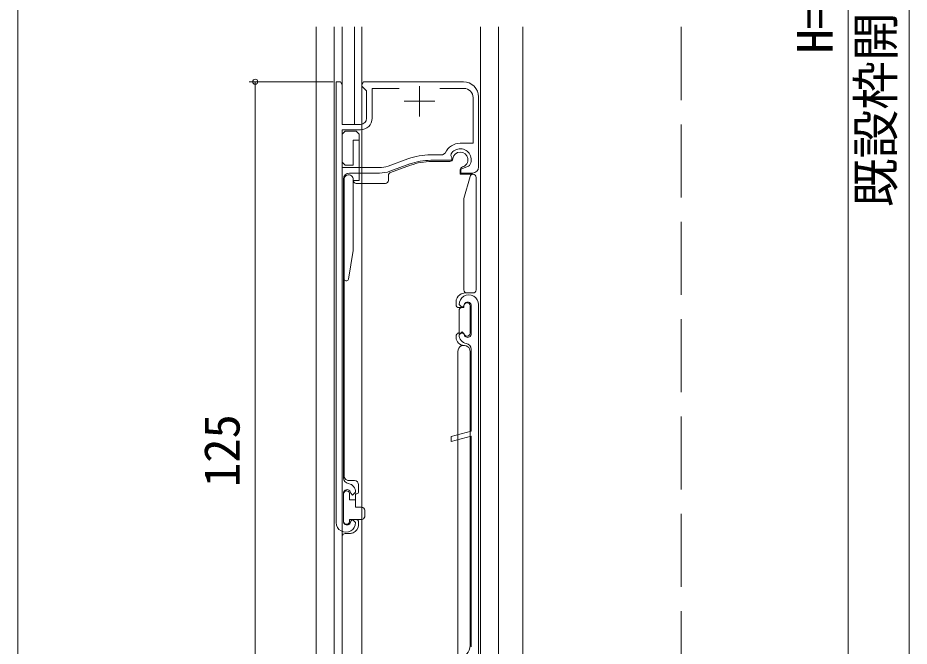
# Model space of a CAD drawing. Units: millimetres, scale not verified. Extents: x -1682 to -692, y -1188 to 424.
# Drawn here: x -1574.5 to -1428.1, y -907.6 to -804.4 of the extents above; entities that cross this region are included whole.
import ezdxf
from ezdxf.enums import TextEntityAlignment as Align

# ---------------------------------------------------------------- set-up
doc = ezdxf.new("R2010")
doc.units = ezdxf.units.MM
doc.header["$LTSCALE"] = 4
doc.linetypes.add('DASHED3', pattern=[4, 3, -1])
for name, color, linetype, lineweight in [('0-3_YKK_11', 7, 'Continuous', 9), ('0-5_YKK_12', 2, 'Continuous', 9), ('0-6_YKK_13', 4, 'Continuous', 9), ('0-7_YKK_D', 6, 'Continuous', 9), ('0-8_YSS_K', 3, 'Continuous', 9)]:
    doc.layers.add(name, color=color, linetype=linetype, lineweight=lineweight)
doc.styles.add('ＭＳ ゴシック', font='')
doc.styles.get('ＭＳ ゴシック').set_extended_font_data('MS Gothic')

msp = doc.modelspace()

# ---------------------------------------------------------------- linework, layer by layer
at = {"layer": '0-3_YKK_11'}
for p, q in [((-1521.528, -814.866), (-1522.228, -814.866)), ((-1522.228, -814.866), (-1522.228, -887.266)), ((-1521.228, -815.366), (-1521.528, -814.866)), ((-1521.228, -821.866), (-1521.228, -815.366)), ((-1517.728, -814.866), (-1518.028, -815.366)), ((-1518.028, -815.366), (-1518.028, -815.566)), ((-1518.028, -815.566), (-1517.728, -815.866)), ((-1501.328, -814.866), (-1517.728, -814.866)), ((-1508.528, -815.566), (-1508.528, -820.566)), ((-1517.728, -815.866), (-1517.228, -816.366)), ((-1517.228, -816.366), (-1517.228, -820.866)), ((-1516.328, -815.966), (-1516.328, -820.866)), ((-1511.864, -815.966), (-1516.328, -815.966)), ((-1511.864, -815.966), (-1516.328, -815.966)), ((-1501.228, -815.966), (-1505.192, -815.966)), ((-1511.028, -818.066), (-1506.028, -818.066)), ((-1499.728, -824.966), (-1499.728, -817.466)), ((-1498.828, -828.866), (-1498.828, -817.366)), ((-1518.228, -821.866), (-1521.228, -821.866)), ((-1521.228, -822.766), (-1521.228, -828.966)), ((-1518.228, -822.766), (-1521.228, -822.766)), ((-1501.828, -824.966), (-1499.728, -824.966)), ((-1506.695, -826.866), (-1504.752, -826.866)), ((-1504.752, -826.866), (-1504.295, -826.569)), ((-1503.372, -826.998), (-1503.355, -826.713)), ((-1503.228, -827.308), (-1503.372, -826.998)), ((-1503.228, -827.766), (-1503.228, -827.308)), ((-1513.707, -828.719), (-1510.423, -827.523)), ((-1513.399, -829.564), (-1510.115, -828.369)), ((-1506.695, -827.766), (-1503.228, -827.766)), ((-1500.456, -828.747), (-1501.728, -829.21)), ((-1500.304, -828.625), (-1500.456, -828.747)), ((-1521.228, -828.966), (-1515.109, -828.966)), ((-1520.028, -829.866), (-1515.109, -829.866)), ((-1501.728, -829.21), (-1501.728, -829.866)), ((-1501.728, -829.866), (-1499.828, -829.866)), ((-1521.028, -879.9), (-1521.028, -830.866)), ((-1502.028, -851.466), (-1501.528, -851.966)), ((-1501.528, -851.966), (-1501.228, -851.666)), ((-1500.028, -851.666), (-1500.028, -856.266)), ((-1498.828, -932.066), (-1498.828, -851.466)), ((-1501.528, -855.966), (-1502.028, -856.466)), ((-1501.228, -856.266), (-1501.528, -855.966)), ((-1500.028, -858.832), (-1500.028, -872.245)), ((-1500.028, -872.245), (-1503.328, -873.129)), ((-1503.328, -873.957), (-1500.028, -873.073)), ((-1503.328, -873.129), (-1503.328, -873.957)), ((-1500.028, -873.073), (-1500.028, -907.691)), ((-1521.028, -887.066), (-1521.028, -882.466)), ((-1519.828, -882.466), (-1519.528, -882.766)), ((-1519.528, -882.766), (-1519.028, -882.266)), ((-1519.528, -886.766), (-1519.828, -887.066)), ((-1519.028, -887.266), (-1519.528, -886.766))]:
    msp.add_line(p, q, dxfattribs=at)
for centre, radius, start, end in [((-1501.328, -817.366), 2.5, 0, 89.99998), ((-1501.228, -817.466), 1.5, 0, 89.99998), ((-1518.228, -820.866), 1.9, 270, 359.99998), ((-1518.228, -820.866), 1, 270, 359.99998), ((-1501.828, -827.666), 2.7, 90, 156.03052), ((-1501.828, -827.666), 1.8, 327.8192, 148.01964), ((-1506.695, -837.766), 10.9, 89.99998, 109.99998), ((-1515.109, -824.866), 4.1, 269.99997, 289.99998), ((-1506.695, -837.766), 10, 90, 110), ((-1499.828, -828.866), 1, 270, 359.99998), ((-1520.028, -830.866), 1, 90, 179.99998), ((-1515.109, -824.866), 5, 269.99998, 290), ((-1500.428, -851.466), 1.6, 359.99998, 180), ((-1500.628, -851.666), 0.6, 359.99998, 180), ((-1500.628, -856.466), 1.4, 180, 260.40591), ((-1500.628, -856.266), 0.6, 179.99998, 0), ((-1501.028, -858.832), 1, 0, 80.40591), ((-1520.028, -879.9), 1, 180, 260.40591), ((-1520.428, -882.266), 1.4, 0, 80.40591), ((-1520.428, -882.466), 0.6, 359.99998, 180), ((-1520.628, -887.266), 1.6, 179.99998, 0), ((-1520.428, -887.066), 0.6, 179.99998, 0)]:
    msp.add_arc(centre, radius, start, end, dxfattribs=at)
at = {"layer": '0-5_YKK_12'}
for p, q in [((-1525.528, -805.86), (-1525.528, -973.863)), ((-1522.528, -805.86), (-1522.528, -936.866)), ((-1518.028, -805.86), (-1518.028, -936.866)), ((-1498.527, -805.86), (-1498.528, -936.866)), ((-1495.528, -805.86), (-1495.528, -934.068)), ((-1491.528, -805.86), (-1491.528, -958.863))]:
    msp.add_line(p, q, dxfattribs=at)
at = {"layer": '0-6_YKK_13'}
for p, q in [((-1521.228, -805.86), (-1521.228, -821.866)), ((-1519.228, -805.86), (-1519.228, -821.866)), ((-1519.228, -821.866), (-1521.228, -821.866)), ((-1520.728, -822.966), (-1518.928, -822.966)), ((-1519.428, -828.066), (-1519.428, -824.466)), ((-1519.428, -824.466), (-1518.928, -824.466)), ((-1518.428, -824.466), (-1518.928, -824.466)), ((-1518.428, -825.381), (-1518.428, -824.466)), ((-1518.428, -831.066), (-1518.428, -825.381)), ((-1520.728, -828.566), (-1521.228, -828.066)), ((-1521.228, -889.566), (-1521.228, -828.066)), ((-1519.428, -828.566), (-1520.728, -828.566)), ((-1519.428, -828.066), (-1519.428, -828.566)), ((-1513.299, -829.775), (-1509.985, -828.569)), ((-1506.565, -827.966), (-1503.566, -827.966)), ((-1513.628, -831.066), (-1513.628, -830.245)), ((-1501.828, -829.343), (-1501.828, -830.066)), ((-1501.828, -830.066), (-1499.728, -830.066)), ((-1520.928, -847.266), (-1520.928, -830.916)), ((-1519.428, -830.916), (-1519.428, -842.566)), ((-1518.428, -831.066), (-1519.428, -831.066)), ((-1518.928, -831.566), (-1514.128, -831.566)), ((-1501.228, -834.066), (-1500.209, -830.431)), ((-1499.228, -830.566), (-1499.228, -849.066)), ((-1501.228, -849.066), (-1501.228, -834.066)), ((-1519.428, -842.566), (-1520.187, -847.313)), ((-1520.928, -847.266), (-1520.928, -879.566)), ((-1520.503, -847.566), (-1520.628, -847.566)), ((-1520.484, -847.566), (-1520.503, -847.566)), ((-1500.728, -849.566), (-1501.028, -849.566)), ((-1499.728, -849.566), (-1500.728, -849.566)), ((-1502.528, -851.066), (-1502.528, -851.466)), ((-1502.028, -851.966), (-1501.228, -851.966)), ((-1501.228, -851.666), (-1501.228, -851.966)), ((-1500.228, -851.666), (-1500.228, -856.166)), ((-1502.028, -852.466), (-1502.028, -855.166)), ((-1502.028, -855.666), (-1502.028, -855.166)), ((-1502.528, -856.666), (-1502.528, -856.866)), ((-1502.299, -856.166), (-1502.247, -856.166)), ((-1502.028, -855.666), (-1502.028, -856.046)), ((-1502.028, -856.166), (-1501.228, -856.166)), ((-1502.228, -908.898), (-1502.228, -859.166)), ((-1500.228, -859.166), (-1500.228, -907.484)), ((-1519.228, -880.366), (-1520.128, -880.366)), ((-1518.528, -882.266), (-1518.528, -881.066)), ((-1521.028, -887.066), (-1521.028, -882.566)), ((-1520.028, -883.566), (-1520.028, -882.566)), ((-1518.828, -882.566), (-1519.028, -882.566)), ((-1519.028, -883.066), (-1519.028, -882.566)), ((-1519.028, -883.066), (-1519.028, -883.566)), ((-1519.028, -884.766), (-1518.028, -884.766)), ((-1517.528, -885.266), (-1517.528, -886.266)), ((-1520.028, -887.066), (-1520.028, -886.766)), ((-1518.028, -886.766), (-1520.028, -886.766)), ((-1518.528, -887.566), (-1518.528, -887.266)), ((-1518.535, -887.716), (-1518.528, -887.566)), ((-1521.228, -910.566), (-1521.228, -889.566)), ((-1520.728, -889.066), (-1520.028, -889.066))]:
    msp.add_line(p, q, dxfattribs=at)
for points in [[(-1521.228, -828.066), (-1521.228, -823.466), (-1520.728, -822.966)], [(-1518.928, -822.966), (-1518.428, -823.466), (-1518.428, -824.466)], [(-1520.503, -847.566), (-1520.493, -847.563), (-1520.484, -847.556)], [(-1519.028, -884.766), (-1519.028, -883.566), (-1520.028, -883.566)]]:
    msp.add_lwpolyline(points, dxfattribs=at)
for centre, radius, start, end in [((-1501.828, -827.666), 1.25, 286.60155, 173.43756), ((-1506.565, -837.966), 10, 90, 110), ((-1503.566, -827.466), 0.5, 270, 353.43756), ((-1501.328, -829.343), 0.5, 106.60155, 180), ((-1520.178, -830.916), 0.75, 25.67928, 135), ((-1513.128, -830.245), 0.5, 110, 180), ((-1499.728, -830.566), 0.5, 90, 164.3465), ((-1499.728, -830.566), 0.5, 0, 90), ((-1520.178, -830.916), 0.75, 135, 180), ((-1520.178, -830.916), 0.75, 0, 25.67928), ((-1518.928, -831.066), 0.5, 180, 270), ((-1514.128, -831.066), 0.5, 270, 0), ((-1520.628, -847.266), 0.3, 180, 270), ((-1520.484, -847.266), 0.3, 270, 350.90971), ((-1500.728, -849.066), 0.5, 180, 270), ((-1499.728, -849.066), 0.5, 270, 0), ((-1501.028, -851.066), 1.5, 125.25571, 180), ((-1501.028, -851.066), 1.5, 90, 125.25571), ((-1502.028, -851.466), 0.5, 180, 270), ((-1501.528, -852.466), 0.5, 90, 180), ((-1500.728, -851.666), 0.5, 45, 180), ((-1500.728, -851.666), 0.5, 0, 45), ((-1502.028, -856.666), 0.5, 90, 180), ((-1502.273, -855.858), 0.309, 265.19151, 322.49963), ((-1500.728, -856.166), 0.5, 180, 314.99998), ((-1500.728, -856.166), 0.5, 314.99998, 0), ((-1501.228, -856.866), 1.3, 180, 270), ((-1501.228, -859.166), 1, 51.31781, 180), ((-1501.228, -859.166), 1, 0, 51.31781), ((-1520.128, -879.566), 0.8, 180, 247.97568), ((-1520.128, -879.566), 0.8, 247.97568, 270), ((-1519.228, -881.066), 0.7, 0, 90), ((-1520.528, -882.566), 0.5, 135, 180), ((-1520.528, -882.566), 0.5, 0, 135), ((-1518.828, -882.266), 0.3, 270, 0), ((-1518.028, -885.266), 0.5, 0, 90), ((-1520.528, -887.066), 0.5, 180, 225), ((-1520.528, -887.066), 0.5, 225, 0), ((-1519.028, -887.266), 0.5, 0, 90), ((-1518.028, -886.266), 0.5, 270, 348.46303), ((-1518.028, -886.266), 0.5, 348.46303, 0), ((-1520.028, -887.566), 1.5, 270, 293.57817), ((-1520.028, -887.566), 1.5, 293.57817, 354.26082), ((-1520.728, -889.566), 0.5, 90, 180), ((-1502.228, -907.484), 2, 275, 0)]:
    msp.add_arc(centre, radius, start, end, dxfattribs=at)
at = {"layer": '0-7_YKK_D'}
for p, q in [((-1428.078, -951.863), (-1428.078, -615.866)), ((-1438.078, -625.866), (-1438.078, -951.865)), ((-1574.529, -648.865), (-1574.529, -932.866)), ((-1522.728, -814.866), (-1536.528, -814.866)), ((-1535.528, -814.866), (-1535.528, -939.866))]:
    msp.add_line(p, q, dxfattribs=at)
msp.add_circle((-1535.528, -814.866), 0.425, dxfattribs=at)
at = {"layer": '0-8_YSS_K', "linetype": 'DASHED3'}
msp.add_line((-1465.528, -805.86), (-1465.528, -931.361), dxfattribs=at)

# ---------------------------------------------------------------- texts
at = {"layer": '0-7_YKK_D', "color": 4, "style": 'ＭＳ ゴシック'}
for s, p in [('既設枠開口高h(※既設枠下レール付根押さえの場合)', (-1428.878, -835.465)), ('H=既設枠開口高h-10', (-1438.878, -810.225)), ('125', (-1536.328, -881.446))]:
    msp.add_text(s, height=5.865, rotation=90, dxfattribs=at).set_placement(p, align=Align.BOTTOM_LEFT)

doc.saveas('drawing.dxf')
